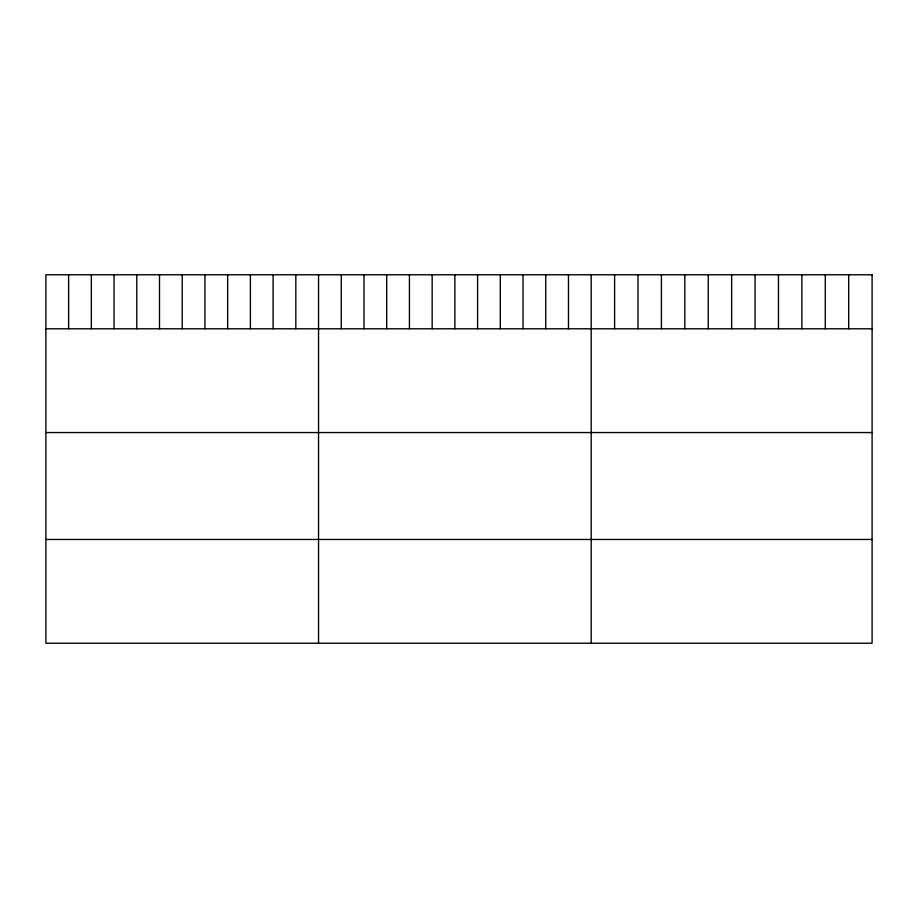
<?xml version="1.0" encoding="UTF-8"?>
<svg xmlns="http://www.w3.org/2000/svg" width="918" height="918" viewBox="0 0 918 918"><rect width="100%" height="100%" fill="white"/><g stroke="black" fill="none" stroke-linecap="round" stroke-linejoin="round"><path stroke-width="1.38" d="M45.9 328.793L872.1 328.793M45.9 432.562L872.1 432.562M45.9 539.463L872.1 539.463M848.691 274.769L848.691 328.793M825.282 274.769L825.282 328.793M801.873 274.769L801.873 328.793M778.464 274.769L778.464 328.793M755.055 274.769L755.055 328.793M731.646 274.769L731.646 328.793M708.237 274.769L708.237 328.793M684.828 274.769L684.828 328.793M661.419 274.769L661.419 328.793M638.01 274.769L638.01 328.793M614.601 274.769L614.601 328.793M591.192 274.769L591.192 643.231M568.471 274.769L568.471 328.793M545.751 274.769L545.751 328.793M523.03 274.769L523.03 328.793M500.31 274.769L500.31 328.793M477.589 274.769L477.589 328.793M454.869 274.769L454.869 328.793M432.149 274.769L432.149 328.793M409.428 274.769L409.428 328.793M386.707 274.769L386.707 328.793M363.987 274.769L363.987 328.793M341.266 274.769L341.266 328.793M318.546 274.769L318.546 643.231M295.825 274.769L295.825 328.793M273.105 274.769L273.105 328.793M250.384 274.769L250.384 328.793M227.664 274.769L227.664 328.793M204.944 274.769L204.944 328.793M182.223 274.769L182.223 328.793M159.502 274.769L159.502 328.793M136.782 274.769L136.782 328.793M114.062 274.769L114.062 328.793M91.341 274.769L91.341 328.793M68.62 274.769L68.62 328.793M872.1 274.769L45.9 274.769L45.9 643.231L872.1 643.231L872.1 274.769"/></g></svg>
